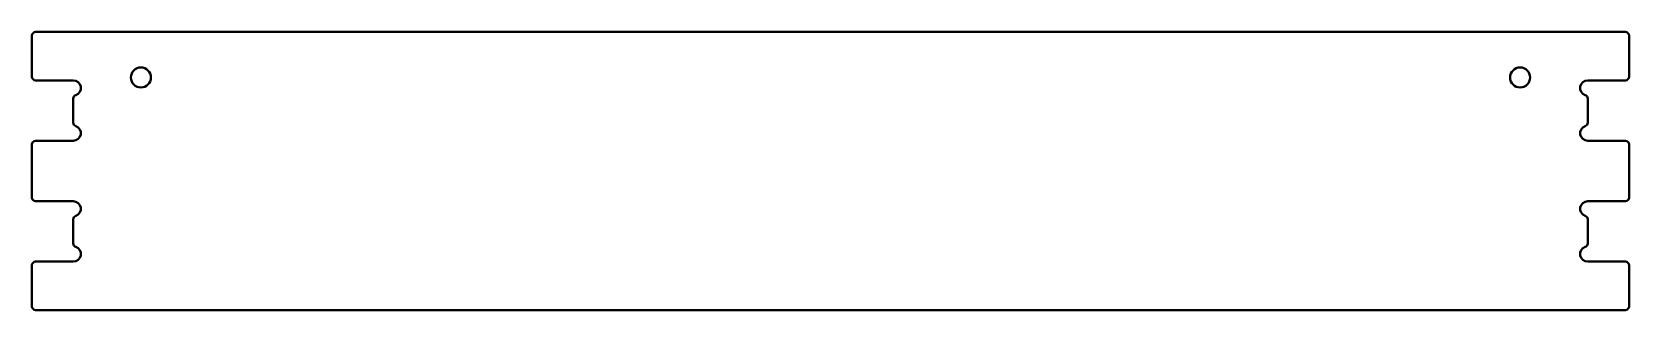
# Model space of a CAD drawing. Header units: inches. Extents: x -13.2 to 13.2, y 1.1 to 5.8.
import ezdxf

# ---------------------------------------------------------------- set-up
doc = ezdxf.new("R2010")
doc.units = ezdxf.units.IN
doc.header["$MEASUREMENT"] = 0
doc.layers.add('Visible', color=7, linetype='Continuous', lineweight=40)

msp = doc.modelspace()

# ---------------------------------------------------------------- linework, layer by layer
at = {"layer": 'Visible'}
for p, q in [((-13.235, 5.69), (-13.235, 5.01)), ((13.175, 5.75), (-13.175, 5.75)), ((13.235, 5.69), (13.235, 5.01)), ((-13.175, 4.95), (-12.55, 4.95)), ((13.175, 4.95), (12.55, 4.95)), ((-12.55, 4.65), (-12.55, 4.25)), ((12.55, 4.65), (12.55, 4.25)), ((-13.235, 3.89), (-13.235, 3.01)), ((-13.175, 3.95), (-12.55, 3.95)), ((13.175, 3.95), (12.55, 3.95)), ((13.235, 3.89), (13.235, 3.01)), ((-13.175, 2.95), (-12.55, 2.95)), ((13.175, 2.95), (12.55, 2.95)), ((-12.55, 2.25), (-12.55, 2.65)), ((12.55, 2.25), (12.55, 2.65)), ((-13.235, 1.89), (-13.235, 1.21)), ((-13.175, 1.95), (-12.55, 1.95)), ((13.175, 1.95), (12.55, 1.95)), ((13.235, 1.89), (13.235, 1.21)), ((13.175, 1.15), (-13.175, 1.15))]:
    msp.add_line(p, q, dxfattribs=at)
for centre in [(-11.429, 4.998), (11.429, 4.998)]:
    msp.add_circle(centre, 0.166, dxfattribs=at)
for centre, radius, start, end in [((-13.175, 5.69), 0.06, 90, 180), ((13.175, 5.69), 0.06, 0, 90), ((-13.175, 5.01), 0.06, 180, 270), ((-12.55, 4.825), 0.125, 288.9246, 90), ((12.55, 4.825), 0.125, 90, 251.0754), ((13.175, 5.01), 0.06, 270, 0), ((-12.49, 4.65), 0.06, 108.9246, 180), ((12.49, 4.65), 0.06, 0, 71.0754), ((-12.49, 4.25), 0.06, 180, 251.0754), ((12.49, 4.25), 0.06, 288.9246, 0), ((-12.55, 4.075), 0.125, 270, 71.0754), ((12.55, 4.075), 0.125, 108.9246, 270), ((-13.175, 3.89), 0.06, 90, 180), ((13.175, 3.89), 0.06, 0, 90), ((-13.175, 3.01), 0.06, 180, 270), ((-12.55, 2.825), 0.125, 288.9246, 90), ((12.55, 2.825), 0.125, 90, 251.0754), ((13.175, 3.01), 0.06, 270, 0), ((-12.49, 2.65), 0.06, 108.9246, 180), ((12.49, 2.65), 0.06, 0, 71.0754), ((-12.49, 2.25), 0.06, 180, 251.0754), ((-12.55, 2.075), 0.125, 270, 71.0754), ((12.55, 2.075), 0.125, 108.9246, 270), ((12.49, 2.25), 0.06, 288.9246, 0), ((-13.175, 1.89), 0.06, 90, 180), ((13.175, 1.89), 0.06, 0, 90), ((-13.175, 1.21), 0.06, 180, 270), ((13.175, 1.21), 0.06, 270, 0)]:
    msp.add_arc(centre, radius, start, end, dxfattribs=at)

doc.saveas('drawing.dxf')
